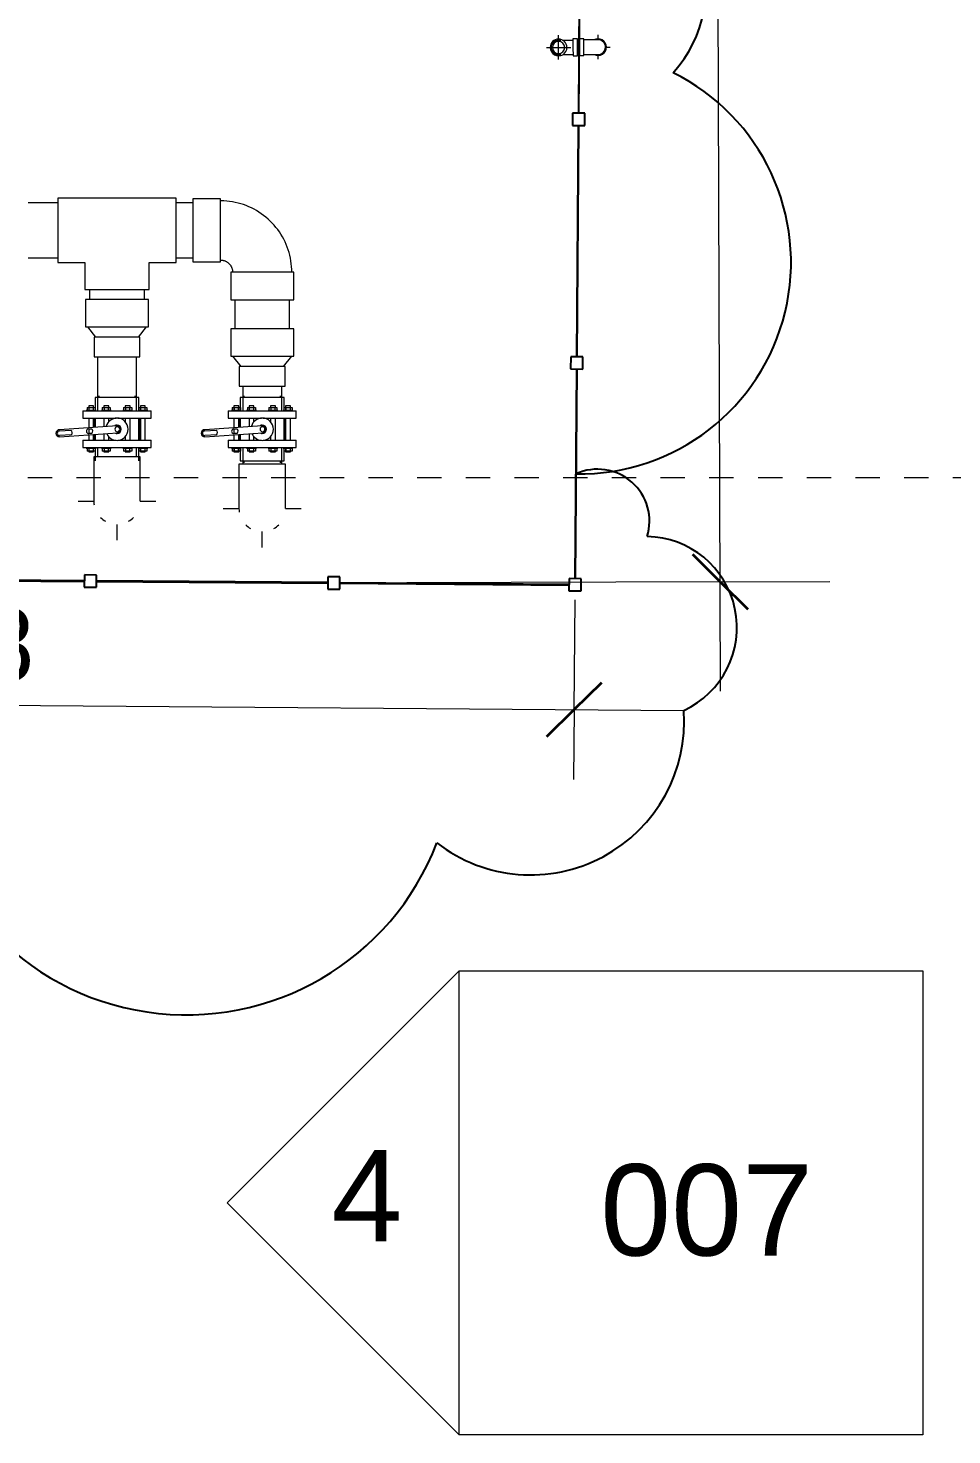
# Model space of a CAD drawing. Header units: metres. Extents: x -43 to 80, y -185 to 8.
# Drawn here: x 14.94 to 18.73, y -135.8 to -130.02 of the extents above; entities that cross this region are included whole.
import ezdxf

# ---------------------------------------------------------------- set-up
doc = ezdxf.new("R2010")
doc.units = ezdxf.units.M
doc.linetypes.add('Grid Line', pattern=[0.022225, 0.0127, -0.003175, 0.003175, -0.003175])
for name, color, linetype, lineweight in [('A-ANNO-DIMS', 7, 'Continuous', 9), ('A-ANNO-DIMS-150', 7, 'Continuous', 9), ('A-GLAZ-CWMG', 7, 'Continuous', 9), ('G-ANNO-REVC', 7, 'Continuous', 70), ('G-ANNO-SYMB', 7, 'Continuous', 9), ('P-PIPE', 7, 'Continuous', 9), ('P-PIPE-CNTR', 7, 'Continuous', 9), ('S-GRID', 7, 'Continuous', 9)]:
    doc.layers.add(name, color=color, linetype=linetype, lineweight=lineweight)
doc.styles.add('Arial', font='arial.ttf', dxfattribs={"height": 0.375})
doc.styles.add('Century Gothic', font='GOTHIC.TTF', dxfattribs={"height": 0.3})
doc.dimstyles.new('C_G_2_0mm', dxfattribs={"dimscale": 0.3048, "dimtxt": 0.31325, "dimasz": 0.738189, "dimexe": 1.476378, "dimexo": 0.984252, "dimgap": 0.049213, "dimtad": 1, "dimdec": 3, "dimrnd": 0.001, "dimzin": 0, "dimdsep": 46, "dimtxsty": 'Century Gothic', "dimblk1": 'OBLIQUE', "dimblk2": 'OBLIQUE', "dimsah": 1, "dimcen": 0.09, "dimdle": 1.476378, "dimazin": 2, "dimtfac": 1, "dimtdec": 4, "dimtix": 1, "dimtmove": 0, "dimatfit": 3, "dimfxl": 1, "dimtvp": 1, "dimtolj": 1, "dimtzin": 0, "dimarcsym": 2})

# ---------------------------------------------------------------- blocks, each defined once
blk = doc.blocks.new('Quad Corner Mullion - 50x50 mm-2219432-N01 - ESTANQUE CABECERA')
at = {"layer": 'A-GLAZ-CWMG', "lineweight": 25}
for p, q in [((-0.025, 0.025), (0.025, 0.025)), ((-0.025, -0.025), (-0.025, 0.025)), ((0.025, 0.025), (0.025, -0.025)), ((0.025, -0.025), (-0.025, -0.025))]:
    blk.add_line(p, q, dxfattribs=at)
blk = doc.blocks.new('Circular Mullion - 5mm-2218549-N01 - ESTANQUE CABECERA')
at = {"layer": 'A-GLAZ-CWMG'}
for p, q in [((17.2669, -121.4235), (17.2597, -122.3734)), ((17.2622, -122.3735), (17.2694, -121.4235)), ((17.2647, -122.3735), (17.2719, -121.4235))]:
    blk.add_line(p, q, dxfattribs=at)
blk = doc.blocks.new('Circular Mullion - 5mm-2303046-N01 - ESTANQUE CABECERA')
at = {"layer": 'A-GLAZ-CWMG'}
for p, q in [((17.1913, -131.4232), (17.1848, -132.284)), ((17.1873, -132.284), (17.1938, -131.4232)), ((17.1898, -132.284), (17.1963, -131.4232))]:
    blk.add_line(p, q, dxfattribs=at)
blk = doc.blocks.new('Rectangular Mullion - 50 x 50 mm-2216180-N01 - ESTANQUE CABECERA')
at = {"layer": 'A-GLAZ-CWMG', "lineweight": 25}
for p, q in [((-0.025, 0.025), (0.025, 0.025)), ((-0.025, -0.025), (-0.025, 0.025)), ((0.025, 0.025), (0.025, -0.025)), ((0.025, -0.025), (-0.025, -0.025))]:
    blk.add_line(p, q, dxfattribs=at)
blk = doc.blocks.new('Circular Mullion - 5mm-2221313-N01 - ESTANQUE CABECERA')
at = {"layer": 'A-GLAZ-CWMG'}
for p, q in [((17.1621, -132.3063), (16.2211, -132.2992)), ((16.2211, -132.3017), (17.1621, -132.3088)), ((16.2211, -132.3042), (17.1621, -132.3113))]:
    blk.add_line(p, q, dxfattribs=at)
blk = doc.blocks.new('Plastico - Codo - PL - Codo-2260078-N01 - ESTANQUE CABECERA')
at = {"layer": 'P-PIPE'}
for p, q in [((-0.1295, 0.2846), (-0.1295, 0.1721)), ((0.1295, 0.2846), (-0.1295, 0.2846)), ((0.1295, 0.1721), (0.1295, 0.2846)), ((-0.1721, 0.1295), (-0.2846, 0.1295)), ((-0.2846, 0.1295), (-0.2846, -0.1295)), ((-0.1721, -0.1295), (-0.1721, 0.1295)), ((-0.1295, 0.1721), (0.1295, 0.1721)), ((-0.2846, -0.1295), (-0.1721, -0.1295))]:
    blk.add_line(p, q, dxfattribs=at)
at = {"layer": 'P-PIPE', "flags": 128}
for points in [[(-0.1721, -0.1216), (-0.1604, -0.1213), (-0.1486, -0.1206), (-0.137, -0.1194), (-0.1253, -0.1178), (-0.1138, -0.1157), (-0.1023, -0.1131), (-0.091, -0.1101), (-0.0797, -0.1066), (-0.0687, -0.1027), (-0.0578, -0.0984), (-0.047, -0.0936), (-0.0365, -0.0884), (-0.0262, -0.0827), (-0.0161, -0.0767), (-0.0063, -0.0703), (0.0033, -0.0634), (0.0125, -0.0562), (0.0215, -0.0487), (0.0302, -0.0407), (0.0385, -0.0325), (0.0466, -0.0239), (0.0542, -0.015), (0.0615, -0.0058), (0.0685, 0.0037), (0.075, 0.0134), (0.0811, 0.0235), (0.0869, 0.0337), (0.0922, 0.0442), (0.0971, 0.0548), (0.1016, 0.0657), (0.1056, 0.0767), (0.1092, 0.0879), (0.1124, 0.0992), (0.115, 0.1107), (0.1173, 0.1222), (0.119, 0.1338), (0.1203, 0.1455), (0.1212, 0.1572), (0.1215, 0.1689), (0.1215, 0.1721)], [(-0.1216, 0.1721), (-0.1216, 0.1701), (-0.1217, 0.1681), (-0.1219, 0.1661), (-0.1222, 0.1641), (-0.1226, 0.1621), (-0.123, 0.1601), (-0.1235, 0.1581), (-0.1241, 0.1562), (-0.1248, 0.1543), (-0.1255, 0.1524), (-0.1264, 0.1506), (-0.1273, 0.1488), (-0.1282, 0.147), (-0.1293, 0.1453), (-0.1304, 0.1436), (-0.1316, 0.1419), (-0.1328, 0.1403), (-0.1341, 0.1388), (-0.1355, 0.1373), (-0.1369, 0.1358), (-0.1384, 0.1345), (-0.1399, 0.1331), (-0.1415, 0.1319), (-0.1431, 0.1307), (-0.1448, 0.1296), (-0.1465, 0.1285), (-0.1483, 0.1275), (-0.1501, 0.1266), (-0.1519, 0.1258), (-0.1538, 0.125), (-0.1557, 0.1243), (-0.1576, 0.1237), (-0.1596, 0.1231), (-0.1615, 0.1227), (-0.1635, 0.1223), (-0.1655, 0.122), (-0.1675, 0.1218), (-0.1695, 0.1216), (-0.1716, 0.1216), (-0.1721, 0.1215)]]:
    blk.add_lwpolyline(points, dxfattribs=at)
blk = doc.blocks.new('HDPE - Codo - Codo-2263311-N01 - ESTANQUE CABECERA')
at = {"layer": 'P-PIPE'}
for p, q in [((14.0243, -131.7978), (14.0243, -131.8828)), ((14.1199, -131.7978), (14.0243, -131.7978)), ((14.2156, -131.7978), (14.1199, -131.7978)), ((14.2156, -131.8828), (14.2156, -131.7978))]:
    blk.add_line(p, q, dxfattribs=at)
at = {"layer": 'P-PIPE', "flags": 128}
for points in [[(14.0243, -131.8828), (14.0243, -131.8867), (14.0243, -131.8905), (14.0243, -131.8944), (14.0243, -131.8982), (14.0243, -131.902), (14.0243, -131.9058), (14.0243, -131.9095), (14.0243, -131.9132), (14.0243, -131.9168), (14.0243, -131.9204), (14.0243, -131.9239), (14.0243, -131.9274), (14.0243, -131.9308), (14.0243, -131.9341), (14.0243, -131.9373), (14.0243, -131.9404), (14.0243, -131.9435), (14.0243, -131.9464), (14.0243, -131.9493), (14.0243, -131.952), (14.0243, -131.9546), (14.0243, -131.9572), (14.0243, -131.9596), (14.0243, -131.9618), (14.0243, -131.964), (14.0243, -131.966), (14.0243, -131.9679), (14.0243, -131.9696), (14.0243, -131.9713), (14.0243, -131.9727), (14.0243, -131.974), (14.0243, -131.9752), (14.0243, -131.9763), (14.0243, -131.9771), (14.0243, -131.9779), (14.0243, -131.9785), (14.0243, -131.9789), (14.0243, -131.9792), (14.0243, -131.9793), (14.0243, -131.9793)], [(14.2156, -131.9793), (14.2156, -131.9792), (14.2156, -131.979), (14.2156, -131.9786), (14.2156, -131.978), (14.2156, -131.9774), (14.2156, -131.9765), (14.2156, -131.9755), (14.2156, -131.9744), (14.2156, -131.9731), (14.2156, -131.9717), (14.2156, -131.9701), (14.2156, -131.9684), (14.2156, -131.9665), (14.2156, -131.9645), (14.2156, -131.9624), (14.2156, -131.9602), (14.2156, -131.9578), (14.2156, -131.9553), (14.2156, -131.9527), (14.2156, -131.95), (14.2156, -131.9472), (14.2156, -131.9443), (14.2156, -131.9413), (14.2156, -131.9381), (14.2156, -131.9349), (14.2156, -131.9317), (14.2156, -131.9283), (14.2156, -131.9249), (14.2156, -131.9213), (14.2156, -131.9178), (14.2156, -131.9142), (14.2156, -131.9105), (14.2156, -131.9068), (14.2156, -131.903), (14.2156, -131.8992), (14.2156, -131.8954), (14.2156, -131.8916), (14.2156, -131.8877), (14.2156, -131.8839), (14.2156, -131.8828)]]:
    blk.add_lwpolyline(points, dxfattribs=at)
at = {"layer": 'P-PIPE'}
for start, end in [(178.66252, 189.66765), (1.46458, 2.95488), (225, 240), (300, 315)]:
    blk.add_arc((14.1199, -131.9793), 0.0956, start, end, dxfattribs=at)
blk = doc.blocks.new('Valvula con brida - Estandar - Valvula con brida - Estandar-2265101-N01 - ESTANQUE CABECERA')
at = {"layer": 'P-PIPE'}
for p, q in [((-0.09, 0.13), (-0.09, 0.075)), ((0.09, 0.13), (-0.09, 0.13)), ((-0.075, 0.1373), (-0.075, 0.13)), ((0.075, 0.13), (0.075, 0.1373)), ((0.09, 0.075), (0.09, 0.13)), ((-0.14, 0.075), (-0.14, 0.045)), ((-0.14, 0.075), (0.14, 0.075)), ((-0.1262, 0.0773), (-0.1262, 0.075)), ((-0.0862, 0.0773), (-0.1262, 0.0773)), ((-0.1236, 0.0773), (-0.1262, 0.0773)), ((-0.1262, 0.0773), (-0.1262, 0.075)), ((-0.1236, 0.0773), (-0.1262, 0.0773)), ((-0.1236, 0.0773), (-0.1262, 0.0773)), ((-0.1231, 0.09), (-0.1156, 0.09)), ((-0.1231, 0.09), (-0.1231, 0.0773)), ((-0.1156, 0.0773), (-0.1231, 0.0773)), ((-0.1162, 0.0966), (-0.1162, 0.09)), ((-0.1162, 0.0966), (-0.1162, 0.075)), ((-0.1162, 0.0966), (-0.1162, 0.0966)), ((-0.1024, 0.0966), (-0.1162, 0.0966)), ((-0.1162, 0.0773), (-0.1162, 0.075)), ((-0.1156, 0.09), (-0.0969, 0.09)), ((-0.1156, 0.09), (-0.1156, 0.0773)), ((-0.0969, 0.0773), (-0.1156, 0.0773)), ((-0.0962, 0.0966), (-0.1024, 0.0966)), ((-0.0969, 0.09), (-0.0897, 0.09)), ((-0.0969, 0.0773), (-0.0969, 0.09)), ((-0.0897, 0.0773), (-0.0969, 0.0773)), ((-0.0962, 0.0966), (-0.0963, 0.0966)), ((-0.0962, 0.09), (-0.0962, 0.0966)), ((-0.0962, 0.075), (-0.0962, 0.0966)), ((-0.0962, 0.075), (-0.0962, 0.0773)), ((-0.0897, 0.09), (-0.0897, 0.0773)), ((-0.0862, 0.0773), (-0.0889, 0.0773)), ((-0.0862, 0.075), (-0.0862, 0.0773)), ((-0.064, 0.0773), (-0.064, 0.075)), ((-0.024, 0.0773), (-0.064, 0.0773)), ((-0.0613, 0.0773), (-0.064, 0.0773)), ((-0.0608, 0.09), (-0.0533, 0.09)), ((-0.0608, 0.09), (-0.0608, 0.0773)), ((-0.0533, 0.0773), (-0.0608, 0.0773)), ((-0.054, 0.0966), (-0.054, 0.09)), ((-0.0348, 0.0966), (-0.054, 0.0966)), ((-0.054, 0.0773), (-0.054, 0.075)), ((-0.0533, 0.09), (-0.0347, 0.09)), ((-0.0533, 0.09), (-0.0533, 0.0773)), ((-0.0347, 0.0773), (-0.0533, 0.0773)), ((-0.034, 0.0966), (-0.0348, 0.0966)), ((-0.0347, 0.09), (-0.0276, 0.09)), ((-0.0347, 0.0773), (-0.0347, 0.09)), ((-0.0276, 0.0773), (-0.0347, 0.0773)), ((-0.034, 0.09), (-0.034, 0.0966)), ((-0.034, 0.075), (-0.034, 0.0773)), ((-0.0276, 0.09), (-0.0276, 0.0773)), ((-0.024, 0.0773), (-0.0267, 0.0773)), ((-0.024, 0.075), (-0.024, 0.0773)), ((0.024, 0.0773), (0.024, 0.075)), ((0.064, 0.0773), (0.024, 0.0773)), ((0.0267, 0.0773), (0.024, 0.0773)), ((0.0272, 0.09), (0.0347, 0.09)), ((0.0272, 0.09), (0.0272, 0.0773)), ((0.0347, 0.0773), (0.0272, 0.0773)), ((0.034, 0.0966), (0.034, 0.09)), ((0.0348, 0.0966), (0.034, 0.0966)), ((0.034, 0.0773), (0.034, 0.075)), ((0.0347, 0.09), (0.0533, 0.09)), ((0.0347, 0.09), (0.0347, 0.0773)), ((0.0533, 0.0773), (0.0347, 0.0773)), ((0.054, 0.0966), (0.0348, 0.0966)), ((0.0533, 0.09), (0.0606, 0.09)), ((0.0533, 0.0773), (0.0533, 0.09)), ((0.0606, 0.0773), (0.0533, 0.0773)), ((0.054, 0.09), (0.054, 0.0966)), ((0.054, 0.075), (0.054, 0.0773)), ((0.0606, 0.09), (0.0606, 0.0773)), ((0.064, 0.0773), (0.0613, 0.0773)), ((0.064, 0.075), (0.064, 0.0773)), ((0.0862, 0.0773), (0.0862, 0.075)), ((0.1262, 0.0773), (0.0862, 0.0773)), ((0.0889, 0.0773), (0.0862, 0.0773)), ((0.0894, 0.09), (0.0969, 0.09)), ((0.0894, 0.09), (0.0894, 0.0773)), ((0.0969, 0.0773), (0.0894, 0.0773)), ((0.0962, 0.0966), (0.0962, 0.075)), ((0.0962, 0.0966), (0.0962, 0.09)), ((0.1024, 0.0966), (0.0962, 0.0966)), ((0.0963, 0.0966), (0.0962, 0.0966)), ((0.0962, 0.0773), (0.0962, 0.075)), ((0.0969, 0.09), (0.1156, 0.09)), ((0.0969, 0.09), (0.0969, 0.0773)), ((0.1156, 0.0773), (0.0969, 0.0773)), ((0.1162, 0.0966), (0.1024, 0.0966)), ((0.1156, 0.09), (0.1228, 0.09)), ((0.1156, 0.0773), (0.1156, 0.09)), ((0.1228, 0.0773), (0.1156, 0.0773)), ((0.1162, 0.075), (0.1162, 0.0966)), ((0.1162, 0.09), (0.1162, 0.0966)), ((0.1162, 0.0966), (0.1162, 0.0966)), ((0.1162, 0.075), (0.1162, 0.0773)), ((0.1228, 0.09), (0.1228, 0.0773)), ((0.1262, 0.0773), (0.1236, 0.0773)), ((0.1262, 0.0773), (0.1236, 0.0773)), ((0.1262, 0.0773), (0.1236, 0.0773)), ((0.1262, 0.075), (0.1262, 0.0773)), ((0.1262, 0.075), (0.1262, 0.0773)), ((0.14, 0.045), (0.14, 0.075)), ((0, 0.0147), (-0.236, -0.0018)), ((-0.14, 0.045), (-0.0035, 0.045)), ((-0.1178, 0.0014), (-0.1044, 0.0024)), ((-0.1162, 0.045), (-0.1162, 0.0065)), ((-0.1162, 0.045), (-0.1162, 0.0065)), ((-0.1162, 0.0016), (-0.1162, -0.0178)), ((-0.1162, 0.0016), (-0.1162, -0.0178)), ((-0.0962, 0.0079), (-0.0962, 0.045)), ((-0.0962, 0.0079), (-0.0962, 0.045)), ((-0.095, 0.045), (-0.095, 0.008)), ((-0.09, 0.045), (-0.09, 0.0084)), ((-0.054, 0.045), (-0.054, 0.0109)), ((-0.034, 0.0299), (-0.034, 0.045)), ((0.0035, 0.045), (0.14, 0.045)), ((0.034, 0.045), (0.034, 0.0299)), ((0.054, -0.045), (0.054, 0.045)), ((0.09, -0.045), (0.09, 0.045)), ((0.095, -0.045), (0.095, 0.045)), ((0.0962, 0.045), (0.0962, -0.045)), ((0.0962, 0.045), (0.0962, -0.045)), ((0.1162, -0.045), (0.1162, 0.045)), ((0.1162, -0.045), (0.1162, 0.045)), ((-0.1878, -0.0228), (-0.2361, -0.0262)), ((-0.236, -0.0312), (0.002, -0.0145)), ((-0.2358, -0.0068), (-0.1892, -0.0036)), ((-0.14, -0.045), (-0.14, -0.075)), ((-0.14, -0.045), (-0.0035, -0.045)), ((-0.1031, -0.0169), (-0.1164, -0.0178)), ((-0.1162, -0.0228), (-0.1162, -0.045)), ((-0.1162, -0.0228), (-0.1162, -0.045)), ((-0.0962, -0.045), (-0.0962, -0.0214)), ((-0.0962, -0.045), (-0.0962, -0.0214)), ((-0.095, -0.0213), (-0.095, -0.045)), ((-0.09, -0.021), (-0.09, -0.045)), ((-0.054, -0.0184), (-0.054, -0.045)), ((-0.034, -0.045), (-0.034, -0.0287)), ((0.0035, -0.045), (0.14, -0.045)), ((0.034, -0.0287), (0.034, -0.045)), ((0.14, -0.075), (0.14, -0.045)), ((-0.14, -0.075), (0.14, -0.075)), ((-0.1262, -0.075), (-0.1262, -0.0773)), ((-0.1262, -0.075), (-0.1262, -0.0773)), ((-0.1262, -0.0773), (-0.1236, -0.0773)), ((-0.1262, -0.0773), (-0.0862, -0.0773)), ((-0.1262, -0.0773), (-0.1236, -0.0773)), ((-0.1262, -0.0773), (-0.1236, -0.0773)), ((-0.1231, -0.0773), (-0.1156, -0.0773)), ((-0.1231, -0.0773), (-0.1231, -0.09)), ((-0.1156, -0.09), (-0.1231, -0.09)), ((-0.1162, -0.075), (-0.1162, -0.0773)), ((-0.1162, -0.075), (-0.1162, -0.093)), ((-0.1162, -0.09), (-0.1162, -0.093)), ((-0.1162, -0.093), (-0.1162, -0.093)), ((-0.1162, -0.093), (-0.1024, -0.093)), ((-0.1156, -0.0773), (-0.0969, -0.0773)), ((-0.1156, -0.0773), (-0.1156, -0.09)), ((-0.0969, -0.09), (-0.1156, -0.09)), ((-0.1024, -0.093), (-0.0962, -0.093)), ((-0.0969, -0.0773), (-0.0897, -0.0773)), ((-0.0969, -0.09), (-0.0969, -0.0773)), ((-0.0897, -0.09), (-0.0969, -0.09)), ((-0.0963, -0.093), (-0.0962, -0.093)), ((-0.0962, -0.0773), (-0.0962, -0.075)), ((-0.0962, -0.093), (-0.0962, -0.075)), ((-0.0962, -0.093), (-0.0962, -0.09)), ((-0.09, -0.075), (-0.09, -0.13)), ((-0.0897, -0.0773), (-0.0897, -0.09)), ((-0.0889, -0.0773), (-0.0862, -0.0773)), ((-0.0862, -0.0773), (-0.0862, -0.075)), ((-0.064, -0.075), (-0.064, -0.0773)), ((-0.064, -0.0773), (-0.0613, -0.0773)), ((-0.064, -0.0773), (-0.024, -0.0773)), ((-0.0608, -0.0773), (-0.0533, -0.0773)), ((-0.0608, -0.0773), (-0.0608, -0.09)), ((-0.0533, -0.09), (-0.0608, -0.09)), ((-0.054, -0.075), (-0.054, -0.0773)), ((-0.054, -0.09), (-0.054, -0.093)), ((-0.054, -0.093), (-0.0348, -0.093)), ((-0.0533, -0.0773), (-0.0347, -0.0773)), ((-0.0533, -0.0773), (-0.0533, -0.09)), ((-0.0347, -0.09), (-0.0533, -0.09)), ((-0.0348, -0.093), (-0.034, -0.093)), ((-0.0347, -0.0773), (-0.0276, -0.0773)), ((-0.0347, -0.09), (-0.0347, -0.0773)), ((-0.0276, -0.09), (-0.0347, -0.09)), ((-0.034, -0.0773), (-0.034, -0.075)), ((-0.034, -0.093), (-0.034, -0.09)), ((-0.0276, -0.0773), (-0.0276, -0.09)), ((-0.0267, -0.0773), (-0.024, -0.0773)), ((-0.024, -0.0773), (-0.024, -0.075)), ((0.024, -0.075), (0.024, -0.0773)), ((0.024, -0.0773), (0.0267, -0.0773)), ((0.024, -0.0773), (0.064, -0.0773)), ((0.0272, -0.0773), (0.0347, -0.0773)), ((0.0272, -0.0773), (0.0272, -0.09)), ((0.0347, -0.09), (0.0272, -0.09)), ((0.034, -0.075), (0.034, -0.0773)), ((0.034, -0.09), (0.034, -0.093)), ((0.034, -0.093), (0.0348, -0.093)), ((0.0347, -0.0773), (0.0533, -0.0773)), ((0.0347, -0.0773), (0.0347, -0.09)), ((0.0533, -0.09), (0.0347, -0.09)), ((0.0348, -0.093), (0.054, -0.093)), ((0.0533, -0.0773), (0.0606, -0.0773)), ((0.0533, -0.09), (0.0533, -0.0773)), ((0.0606, -0.09), (0.0533, -0.09)), ((0.054, -0.0773), (0.054, -0.075)), ((0.054, -0.093), (0.054, -0.09)), ((0.0606, -0.0773), (0.0606, -0.09)), ((0.0613, -0.0773), (0.064, -0.0773)), ((0.064, -0.0773), (0.064, -0.075)), ((0.0862, -0.075), (0.0862, -0.0773)), ((0.0862, -0.0773), (0.0889, -0.0773)), ((0.0862, -0.0773), (0.1262, -0.0773)), ((0.0894, -0.0773), (0.0969, -0.0773)), ((0.0894, -0.0773), (0.0894, -0.09)), ((0.0969, -0.09), (0.0894, -0.09)), ((0.09, -0.13), (0.09, -0.075)), ((0.0962, -0.075), (0.0962, -0.093)), ((0.0962, -0.075), (0.0962, -0.0773)), ((0.0962, -0.09), (0.0962, -0.093)), ((0.0962, -0.093), (0.1024, -0.093)), ((0.0962, -0.093), (0.0963, -0.093)), ((0.0969, -0.0773), (0.1156, -0.0773)), ((0.0969, -0.0773), (0.0969, -0.09)), ((0.1156, -0.09), (0.0969, -0.09)), ((0.1024, -0.093), (0.1162, -0.093)), ((0.1156, -0.0773), (0.1228, -0.0773)), ((0.1156, -0.09), (0.1156, -0.0773)), ((0.1228, -0.09), (0.1156, -0.09)), ((0.1162, -0.093), (0.1162, -0.075)), ((0.1162, -0.0773), (0.1162, -0.075)), ((0.1162, -0.093), (0.1162, -0.09)), ((0.1162, -0.093), (0.1162, -0.093)), ((0.1228, -0.0773), (0.1228, -0.09)), ((0.1236, -0.0773), (0.1262, -0.0773)), ((0.1236, -0.0773), (0.1262, -0.0773)), ((0.1236, -0.0773), (0.1262, -0.0773)), ((0.1262, -0.0773), (0.1262, -0.075)), ((0.1262, -0.0773), (0.1262, -0.075)), ((-0.09, -0.13), (0.09, -0.13)), ((-0.075, -0.13), (-0.075, -0.1373)), ((0.075, -0.1373), (0.075, -0.13))]:
    blk.add_line(p, q, dxfattribs=at)
for centre, radius, start, end in [((-0.1163, -0.0081), 0.00966, 98.92793, 269.07207), ((-0.1121, -0.0078), 0.0128, 315.162, 52.838), ((0, 0), 0.0459, 90, 164.76017), ((0.001, 0.0001), 0.01, 0, 180), ((0.001, 0.0001), 0.01, 180, 0), ((0, 0), 0.0175, 90, 119.97115), ((0.001, 0.0001), 0.01, 105, 135), ((0, 0), 0.0459, 270, 90), ((0, 0), 0.0175, 270, 90), ((0.001, 0.0001), 0.0146, 274, 94), ((-0.236, -0.0165), 0.0147, 90, 270), ((-0.236, -0.0165), 0.00966, 89.07207, 269.07207), ((-0.1969, -0.0138), 0.0128, 315.162, 52.838), ((0, 0), 0.0459, 202.91612, 270), ((0, 0), 0.0175, 248.68662, 270), ((0.001, 0.0001), 0.01, 225, 270)]:
    blk.add_arc(centre, radius, start, end, dxfattribs=at)
blk = doc.blocks.new('Valvula con brida - Estandar - Valvula con brida - Estandar-V33-N01 - ESTANQUE CABECERA')
at = {"layer": 'P-PIPE'}
for p, q in [((-0.09, 0.13), (-0.09, 0.075)), ((0.09, 0.13), (-0.09, 0.13)), ((-0.075, 0.1373), (-0.075, 0.13)), ((0.075, 0.13), (0.075, 0.1373)), ((0.09, 0.075), (0.09, 0.13)), ((-0.14, 0.075), (-0.14, 0.045)), ((-0.14, 0.075), (0.14, 0.075)), ((-0.1262, 0.0773), (-0.1262, 0.075)), ((-0.0862, 0.0773), (-0.1262, 0.0773)), ((-0.1236, 0.0773), (-0.1262, 0.0773)), ((-0.1262, 0.0773), (-0.1262, 0.075)), ((-0.1236, 0.0773), (-0.1262, 0.0773)), ((-0.1236, 0.0773), (-0.1262, 0.0773)), ((-0.1231, 0.09), (-0.1156, 0.09)), ((-0.1231, 0.09), (-0.1231, 0.0773)), ((-0.1156, 0.0773), (-0.1231, 0.0773)), ((-0.1162, 0.0966), (-0.1162, 0.09)), ((-0.1162, 0.0966), (-0.1162, 0.075)), ((-0.1162, 0.0966), (-0.1162, 0.0966)), ((-0.1024, 0.0966), (-0.1162, 0.0966)), ((-0.1162, 0.0773), (-0.1162, 0.075)), ((-0.1156, 0.09), (-0.0969, 0.09)), ((-0.1156, 0.09), (-0.1156, 0.0773)), ((-0.0969, 0.0773), (-0.1156, 0.0773)), ((-0.0962, 0.0966), (-0.1024, 0.0966)), ((-0.0969, 0.09), (-0.0897, 0.09)), ((-0.0969, 0.0773), (-0.0969, 0.09)), ((-0.0897, 0.0773), (-0.0969, 0.0773)), ((-0.0962, 0.0966), (-0.0963, 0.0966)), ((-0.0962, 0.09), (-0.0962, 0.0966)), ((-0.0962, 0.075), (-0.0962, 0.0966)), ((-0.0962, 0.075), (-0.0962, 0.0773)), ((-0.0897, 0.09), (-0.0897, 0.0773)), ((-0.0862, 0.0773), (-0.0889, 0.0773)), ((-0.0862, 0.075), (-0.0862, 0.0773)), ((-0.064, 0.0773), (-0.064, 0.075)), ((-0.024, 0.0773), (-0.064, 0.0773)), ((-0.0613, 0.0773), (-0.064, 0.0773)), ((-0.0608, 0.09), (-0.0533, 0.09)), ((-0.0608, 0.09), (-0.0608, 0.0773)), ((-0.0533, 0.0773), (-0.0608, 0.0773)), ((-0.054, 0.0966), (-0.054, 0.09)), ((-0.0348, 0.0966), (-0.054, 0.0966)), ((-0.054, 0.0773), (-0.054, 0.075)), ((-0.0533, 0.09), (-0.0347, 0.09)), ((-0.0533, 0.09), (-0.0533, 0.0773)), ((-0.0347, 0.0773), (-0.0533, 0.0773)), ((-0.034, 0.0966), (-0.0348, 0.0966)), ((-0.0347, 0.09), (-0.0276, 0.09)), ((-0.0347, 0.0773), (-0.0347, 0.09)), ((-0.0276, 0.0773), (-0.0347, 0.0773)), ((-0.034, 0.09), (-0.034, 0.0966)), ((-0.034, 0.075), (-0.034, 0.0773)), ((-0.0276, 0.09), (-0.0276, 0.0773)), ((-0.024, 0.0773), (-0.0267, 0.0773)), ((-0.024, 0.075), (-0.024, 0.0773)), ((0.024, 0.0773), (0.024, 0.075)), ((0.064, 0.0773), (0.024, 0.0773)), ((0.0267, 0.0773), (0.024, 0.0773)), ((0.0272, 0.09), (0.0347, 0.09)), ((0.0272, 0.09), (0.0272, 0.0773)), ((0.0347, 0.0773), (0.0272, 0.0773)), ((0.034, 0.0966), (0.034, 0.09)), ((0.0348, 0.0966), (0.034, 0.0966)), ((0.034, 0.0773), (0.034, 0.075)), ((0.0347, 0.09), (0.0533, 0.09)), ((0.0347, 0.09), (0.0347, 0.0773)), ((0.0533, 0.0773), (0.0347, 0.0773)), ((0.054, 0.0966), (0.0348, 0.0966)), ((0.0533, 0.09), (0.0606, 0.09)), ((0.0533, 0.0773), (0.0533, 0.09)), ((0.0606, 0.0773), (0.0533, 0.0773)), ((0.054, 0.09), (0.054, 0.0966)), ((0.054, 0.075), (0.054, 0.0773)), ((0.0606, 0.09), (0.0606, 0.0773)), ((0.064, 0.0773), (0.0613, 0.0773)), ((0.064, 0.075), (0.064, 0.0773)), ((0.0862, 0.0773), (0.0862, 0.075)), ((0.1262, 0.0773), (0.0862, 0.0773)), ((0.0889, 0.0773), (0.0862, 0.0773)), ((0.0894, 0.09), (0.0969, 0.09)), ((0.0894, 0.09), (0.0894, 0.0773)), ((0.0969, 0.0773), (0.0894, 0.0773)), ((0.0962, 0.0966), (0.0962, 0.075)), ((0.0962, 0.0966), (0.0962, 0.09)), ((0.1024, 0.0966), (0.0962, 0.0966)), ((0.0963, 0.0966), (0.0962, 0.0966)), ((0.0962, 0.0773), (0.0962, 0.075)), ((0.0969, 0.09), (0.1156, 0.09)), ((0.0969, 0.09), (0.0969, 0.0773)), ((0.1156, 0.0773), (0.0969, 0.0773)), ((0.1162, 0.0966), (0.1024, 0.0966)), ((0.1156, 0.09), (0.1228, 0.09)), ((0.1156, 0.0773), (0.1156, 0.09)), ((0.1228, 0.0773), (0.1156, 0.0773)), ((0.1162, 0.075), (0.1162, 0.0966)), ((0.1162, 0.09), (0.1162, 0.0966)), ((0.1162, 0.0966), (0.1162, 0.0966)), ((0.1162, 0.075), (0.1162, 0.0773)), ((0.1228, 0.09), (0.1228, 0.0773)), ((0.1262, 0.0773), (0.1236, 0.0773)), ((0.1262, 0.0773), (0.1236, 0.0773)), ((0.1262, 0.0773), (0.1236, 0.0773)), ((0.1262, 0.075), (0.1262, 0.0773)), ((0.1262, 0.075), (0.1262, 0.0773)), ((0.14, 0.045), (0.14, 0.075)), ((0, 0.0147), (-0.236, -0.0018)), ((-0.14, 0.045), (-0.0035, 0.045)), ((-0.1178, 0.0014), (-0.1044, 0.0024)), ((-0.1162, 0.045), (-0.1162, 0.0065)), ((-0.1162, 0.045), (-0.1162, 0.0065)), ((-0.1162, 0.0016), (-0.1162, -0.0178)), ((-0.1162, 0.0016), (-0.1162, -0.0178)), ((-0.0962, 0.0079), (-0.0962, 0.045)), ((-0.0962, 0.0079), (-0.0962, 0.045)), ((-0.095, 0.045), (-0.095, 0.008)), ((-0.09, 0.045), (-0.09, 0.0084)), ((-0.054, 0.045), (-0.054, 0.0109)), ((-0.034, 0.0299), (-0.034, 0.045)), ((0.0035, 0.045), (0.14, 0.045)), ((0.034, 0.045), (0.034, 0.0299)), ((0.054, -0.045), (0.054, 0.045)), ((0.09, -0.045), (0.09, 0.045)), ((0.095, -0.045), (0.095, 0.045)), ((0.0962, 0.045), (0.0962, -0.045)), ((0.0962, 0.045), (0.0962, -0.045)), ((0.1162, -0.045), (0.1162, 0.045)), ((0.1162, -0.045), (0.1162, 0.045)), ((-0.1878, -0.0228), (-0.2361, -0.0262)), ((-0.236, -0.0312), (0.002, -0.0145)), ((-0.2358, -0.0068), (-0.1892, -0.0036)), ((-0.14, -0.045), (-0.14, -0.075)), ((-0.14, -0.045), (-0.0035, -0.045)), ((-0.1031, -0.0169), (-0.1164, -0.0178)), ((-0.1162, -0.0228), (-0.1162, -0.045)), ((-0.1162, -0.0228), (-0.1162, -0.045)), ((-0.0962, -0.045), (-0.0962, -0.0214)), ((-0.0962, -0.045), (-0.0962, -0.0214)), ((-0.095, -0.0213), (-0.095, -0.045)), ((-0.09, -0.021), (-0.09, -0.045)), ((-0.054, -0.0184), (-0.054, -0.045)), ((-0.034, -0.045), (-0.034, -0.0287)), ((0.0035, -0.045), (0.14, -0.045)), ((0.034, -0.0287), (0.034, -0.045)), ((0.14, -0.075), (0.14, -0.045)), ((-0.14, -0.075), (0.14, -0.075)), ((-0.1262, -0.075), (-0.1262, -0.0773)), ((-0.1262, -0.075), (-0.1262, -0.0773)), ((-0.1262, -0.0773), (-0.1236, -0.0773)), ((-0.1262, -0.0773), (-0.0862, -0.0773)), ((-0.1262, -0.0773), (-0.1236, -0.0773)), ((-0.1262, -0.0773), (-0.1236, -0.0773)), ((-0.1231, -0.0773), (-0.1156, -0.0773)), ((-0.1231, -0.0773), (-0.1231, -0.09)), ((-0.1156, -0.09), (-0.1231, -0.09)), ((-0.1162, -0.075), (-0.1162, -0.0773)), ((-0.1162, -0.075), (-0.1162, -0.093)), ((-0.1162, -0.09), (-0.1162, -0.093)), ((-0.1162, -0.093), (-0.1162, -0.093)), ((-0.1162, -0.093), (-0.1024, -0.093)), ((-0.1156, -0.0773), (-0.0969, -0.0773)), ((-0.1156, -0.0773), (-0.1156, -0.09)), ((-0.0969, -0.09), (-0.1156, -0.09)), ((-0.1024, -0.093), (-0.0962, -0.093)), ((-0.0969, -0.0773), (-0.0897, -0.0773)), ((-0.0969, -0.09), (-0.0969, -0.0773)), ((-0.0897, -0.09), (-0.0969, -0.09)), ((-0.0963, -0.093), (-0.0962, -0.093)), ((-0.0962, -0.0773), (-0.0962, -0.075)), ((-0.0962, -0.093), (-0.0962, -0.075)), ((-0.0962, -0.093), (-0.0962, -0.09)), ((-0.09, -0.075), (-0.09, -0.13)), ((-0.0897, -0.0773), (-0.0897, -0.09)), ((-0.0889, -0.0773), (-0.0862, -0.0773)), ((-0.0862, -0.0773), (-0.0862, -0.075)), ((-0.064, -0.075), (-0.064, -0.0773)), ((-0.064, -0.0773), (-0.0613, -0.0773)), ((-0.064, -0.0773), (-0.024, -0.0773)), ((-0.0608, -0.0773), (-0.0533, -0.0773)), ((-0.0608, -0.0773), (-0.0608, -0.09)), ((-0.0533, -0.09), (-0.0608, -0.09)), ((-0.054, -0.075), (-0.054, -0.0773)), ((-0.054, -0.09), (-0.054, -0.093)), ((-0.054, -0.093), (-0.0348, -0.093)), ((-0.0533, -0.0773), (-0.0347, -0.0773)), ((-0.0533, -0.0773), (-0.0533, -0.09)), ((-0.0347, -0.09), (-0.0533, -0.09)), ((-0.0348, -0.093), (-0.034, -0.093)), ((-0.0347, -0.0773), (-0.0276, -0.0773)), ((-0.0347, -0.09), (-0.0347, -0.0773)), ((-0.0276, -0.09), (-0.0347, -0.09)), ((-0.034, -0.0773), (-0.034, -0.075)), ((-0.034, -0.093), (-0.034, -0.09)), ((-0.0276, -0.0773), (-0.0276, -0.09)), ((-0.0267, -0.0773), (-0.024, -0.0773)), ((-0.024, -0.0773), (-0.024, -0.075)), ((0.024, -0.075), (0.024, -0.0773)), ((0.024, -0.0773), (0.0267, -0.0773)), ((0.024, -0.0773), (0.064, -0.0773)), ((0.0272, -0.0773), (0.0347, -0.0773)), ((0.0272, -0.0773), (0.0272, -0.09)), ((0.0347, -0.09), (0.0272, -0.09)), ((0.034, -0.075), (0.034, -0.0773)), ((0.034, -0.09), (0.034, -0.093)), ((0.034, -0.093), (0.0348, -0.093)), ((0.0347, -0.0773), (0.0533, -0.0773)), ((0.0347, -0.0773), (0.0347, -0.09)), ((0.0533, -0.09), (0.0347, -0.09)), ((0.0348, -0.093), (0.054, -0.093)), ((0.0533, -0.0773), (0.0606, -0.0773)), ((0.0533, -0.09), (0.0533, -0.0773)), ((0.0606, -0.09), (0.0533, -0.09)), ((0.054, -0.0773), (0.054, -0.075)), ((0.054, -0.093), (0.054, -0.09)), ((0.0606, -0.0773), (0.0606, -0.09)), ((0.0613, -0.0773), (0.064, -0.0773)), ((0.064, -0.0773), (0.064, -0.075)), ((0.0862, -0.075), (0.0862, -0.0773)), ((0.0862, -0.0773), (0.0889, -0.0773)), ((0.0862, -0.0773), (0.1262, -0.0773)), ((0.0894, -0.0773), (0.0969, -0.0773)), ((0.0894, -0.0773), (0.0894, -0.09)), ((0.0969, -0.09), (0.0894, -0.09)), ((0.09, -0.13), (0.09, -0.075)), ((0.0962, -0.075), (0.0962, -0.093)), ((0.0962, -0.075), (0.0962, -0.0773)), ((0.0962, -0.09), (0.0962, -0.093)), ((0.0962, -0.093), (0.1024, -0.093)), ((0.0962, -0.093), (0.0963, -0.093)), ((0.0969, -0.0773), (0.1156, -0.0773)), ((0.0969, -0.0773), (0.0969, -0.09)), ((0.1156, -0.09), (0.0969, -0.09)), ((0.1024, -0.093), (0.1162, -0.093)), ((0.1156, -0.0773), (0.1228, -0.0773)), ((0.1156, -0.09), (0.1156, -0.0773)), ((0.1228, -0.09), (0.1156, -0.09)), ((0.1162, -0.093), (0.1162, -0.075)), ((0.1162, -0.0773), (0.1162, -0.075)), ((0.1162, -0.093), (0.1162, -0.09)), ((0.1162, -0.093), (0.1162, -0.093)), ((0.1228, -0.0773), (0.1228, -0.09)), ((0.1236, -0.0773), (0.1262, -0.0773)), ((0.1236, -0.0773), (0.1262, -0.0773)), ((0.1236, -0.0773), (0.1262, -0.0773)), ((0.1262, -0.0773), (0.1262, -0.075)), ((0.1262, -0.0773), (0.1262, -0.075))]:
    blk.add_line(p, q, dxfattribs=at)
for centre, radius, start, end in [((-0.1163, -0.0081), 0.00966, 98.92793, 269.07207), ((-0.1121, -0.0078), 0.0128, 315.162, 52.838), ((0, 0), 0.0459, 90, 164.76017), ((0.001, 0.0001), 0.01, 0, 180), ((0.001, 0.0001), 0.01, 180, 0), ((0, 0), 0.0175, 90, 119.97115), ((0.001, 0.0001), 0.01, 105, 135), ((0, 0), 0.0459, 270, 90), ((0, 0), 0.0175, 270, 90), ((0.001, 0.0001), 0.0146, 274, 94), ((-0.236, -0.0165), 0.0147, 90, 270), ((-0.236, -0.0165), 0.00966, 89.07207, 269.07207), ((-0.1969, -0.0138), 0.0128, 315.162, 52.838), ((0, 0), 0.0459, 202.91612, 270), ((0, 0), 0.0175, 248.68662, 270), ((0.001, 0.0001), 0.01, 225, 270)]:
    blk.add_arc(centre, radius, start, end, dxfattribs=at)
blk = doc.blocks.new('Plastico - Codo - PL - Codo-2303205-N01 - ESTANQUE CABECERA')
at = {"layer": 'P-PIPE'}
for p, q in [((17.1646, -129.9106), (17.1643, -129.9449)), ((17.1837, -129.9107), (17.1646, -129.9106)), ((17.1834, -129.945), (17.1837, -129.9107)), ((17.1643, -129.9449), (17.1641, -129.9792)), ((17.1641, -129.9792), (17.1831, -129.9794)), ((17.1831, -129.9794), (17.1834, -129.945))]:
    blk.add_line(p, q, dxfattribs=at)
at = {"layer": 'P-PIPE', "flags": 128}
for points in [[(17.0754, -129.9442), (17.0755, -129.943), (17.0755, -129.9418), (17.0757, -129.9406), (17.0759, -129.9394), (17.0761, -129.9382), (17.0764, -129.9371), (17.0767, -129.9359), (17.077, -129.9348), (17.0774, -129.9336), (17.0779, -129.9325), (17.0784, -129.9314), (17.0789, -129.9303), (17.0795, -129.9293), (17.0802, -129.9282), (17.0808, -129.9272), (17.0815, -129.9263), (17.0823, -129.9253), (17.0831, -129.9244), (17.0839, -129.9235), (17.0847, -129.9227), (17.0856, -129.9218), (17.0866, -129.9211), (17.0875, -129.9203), (17.0885, -129.9196), (17.0895, -129.919), (17.0905, -129.9183), (17.0916, -129.9177), (17.0927, -129.9172), (17.0938, -129.9167), (17.0949, -129.9163), (17.096, -129.9159), (17.0972, -129.9155), (17.0983, -129.9152), (17.0995, -129.9149), (17.1007, -129.9147), (17.1019, -129.9145), (17.1031, -129.9144), (17.1043, -129.9143), (17.1055, -129.9143), (17.1058, -129.9143)], [(17.1054, -129.9746), (17.1042, -129.9746), (17.103, -129.9745), (17.1018, -129.9744), (17.1006, -129.9742), (17.0994, -129.974), (17.0982, -129.9737), (17.097, -129.9734), (17.0959, -129.973), (17.0948, -129.9726), (17.0936, -129.9721), (17.0925, -129.9716), (17.0915, -129.9711), (17.0904, -129.9705), (17.0894, -129.9699), (17.0884, -129.9692), (17.0874, -129.9685), (17.0865, -129.9678), (17.0855, -129.967), (17.0846, -129.9662), (17.0838, -129.9653), (17.083, -129.9644), (17.0822, -129.9635), (17.0815, -129.9625), (17.0808, -129.9616), (17.0801, -129.9606), (17.0795, -129.9595), (17.0789, -129.9585), (17.0783, -129.9574), (17.0778, -129.9563), (17.0774, -129.9552), (17.077, -129.954), (17.0766, -129.9529), (17.0763, -129.9517), (17.0761, -129.9505), (17.0758, -129.9494), (17.0757, -129.9482), (17.0755, -129.947), (17.0755, -129.9458), (17.0754, -129.9446), (17.0754, -129.9442)], [(17.1058, -129.9143), (17.1059, -129.9143), (17.106, -129.9143), (17.1062, -129.9143), (17.1066, -129.9143), (17.107, -129.9143), (17.1075, -129.9143), (17.1081, -129.9143), (17.1088, -129.9143), (17.1096, -129.9143), (17.1105, -129.9143), (17.1114, -129.9143), (17.1125, -129.9143), (17.1136, -129.9144), (17.1148, -129.9144)], [(17.122, -129.9144), (17.1236, -129.9144), (17.1254, -129.9144), (17.1271, -129.9145), (17.129, -129.9145), (17.1309, -129.9145), (17.1328, -129.9145), (17.1348, -129.9145), (17.1369, -129.9145), (17.139, -129.9145), (17.1411, -129.9146), (17.1433, -129.9146), (17.1455, -129.9146), (17.1477, -129.9146), (17.15, -129.9146), (17.1523, -129.9146), (17.1546, -129.9147), (17.1569, -129.9147), (17.1592, -129.9147), (17.1616, -129.9147), (17.1639, -129.9147), (17.1646, -129.9147)], [(17.1147, -129.9747), (17.1134, -129.9747), (17.1123, -129.9747), (17.1112, -129.9747), (17.1103, -129.9747), (17.1094, -129.9746), (17.1086, -129.9746), (17.1078, -129.9746), (17.1072, -129.9746), (17.1067, -129.9746), (17.1062, -129.9746), (17.1059, -129.9746), (17.1056, -129.9746), (17.1054, -129.9746), (17.1054, -129.9746)], [(17.1641, -129.9751), (17.1618, -129.975), (17.1594, -129.975), (17.1571, -129.975), (17.1548, -129.975), (17.1524, -129.975), (17.1501, -129.975), (17.1479, -129.9749), (17.1456, -129.9749), (17.1434, -129.9749), (17.1412, -129.9749), (17.1391, -129.9749), (17.137, -129.9749), (17.1349, -129.9748), (17.1329, -129.9748), (17.1309, -129.9748), (17.129, -129.9748), (17.1272, -129.9748), (17.1254, -129.9748), (17.1236, -129.9748), (17.122, -129.9747)]]:
    blk.add_lwpolyline(points, dxfattribs=at)
at = {"layer": 'P-PIPE'}
for start, end in [(359.56713, 179.56713), (179.56713, 359.56713)]:
    blk.add_arc((17.1056, -129.9445), 0.0343, start, end, dxfattribs=at)
blk = doc.blocks.new('Plastico - Codo - PL - Codo-V48-N01 - ESTANQUE CABECERA')
at = {"layer": 'P-PIPE'}
for p, q in [((17.2225, -130.0678), (17.2058, -130.068)), ((17.2229, -130.1021), (17.2225, -130.0678)), ((17.2232, -130.1364), (17.2229, -130.1021)), ((17.2053, -130.1366), (17.2232, -130.1364))]:
    blk.add_line(p, q, dxfattribs=at)
at = {"layer": 'P-PIPE', "flags": 128}
for points in [[(17.2813, -130.0714), (17.2813, -130.0714), (17.2811, -130.0714), (17.2809, -130.0714), (17.2806, -130.0714), (17.2802, -130.0714), (17.2797, -130.0714), (17.279, -130.0714), (17.2784, -130.0714), (17.2776, -130.0714), (17.2767, -130.0714), (17.2757, -130.0714), (17.2747, -130.0715), (17.2736, -130.0715), (17.2724, -130.0715), (17.2711, -130.0715), (17.2697, -130.0715), (17.2683, -130.0715), (17.2668, -130.0715), (17.2652, -130.0715), (17.2635, -130.0716), (17.2618, -130.0716), (17.26, -130.0716), (17.2582, -130.0716), (17.2563, -130.0716), (17.2543, -130.0717), (17.2523, -130.0717), (17.2503, -130.0717), (17.2482, -130.0717), (17.2461, -130.0717), (17.2439, -130.0718), (17.2417, -130.0718), (17.2394, -130.0718), (17.2372, -130.0718), (17.2349, -130.0718), (17.2326, -130.0719), (17.2303, -130.0719), (17.2279, -130.0719), (17.2256, -130.0719), (17.2232, -130.072), (17.2226, -130.072)], [(17.2232, -130.1323), (17.2255, -130.1323), (17.2279, -130.1322), (17.2302, -130.1322), (17.2325, -130.1322), (17.2349, -130.1322), (17.2371, -130.1321), (17.2394, -130.1321), (17.2417, -130.1321), (17.2439, -130.1321), (17.2461, -130.1321), (17.2482, -130.132), (17.2503, -130.132), (17.2524, -130.132), (17.2544, -130.132), (17.2564, -130.132), (17.2583, -130.1319), (17.2601, -130.1319), (17.2619, -130.1319), (17.2637, -130.1319), (17.2653, -130.1319), (17.2669, -130.1319), (17.2685, -130.1318), (17.2699, -130.1318), (17.2713, -130.1318), (17.2726, -130.1318), (17.2738, -130.1318), (17.275, -130.1318), (17.2761, -130.1318), (17.277, -130.1318), (17.2779, -130.1317), (17.2787, -130.1317), (17.2795, -130.1317), (17.2801, -130.1317), (17.2806, -130.1317), (17.2811, -130.1317), (17.2814, -130.1317), (17.2817, -130.1317), (17.2819, -130.1317), (17.2819, -130.1317)]]:
    blk.add_lwpolyline(points, dxfattribs=at)
at = {"layer": 'P-PIPE'}
for radius, start, end in [(0.0343, 0.56096, 120.22998), (0.0343, 240.56096, 0.56096), (0.0302, 42.25726, 95.03254), (0.0302, 266.09072, 0.56096), (0.0302, 0.56096, 40.56096)]:
    blk.add_arc((17.2816, -130.1015), radius, start, end, dxfattribs=at)
blk = doc.blocks.new('Elevation - Detail Number-1115207-N01 - ESTANQUE CABECERA')
at = {"layer": 'G-ANNO-SYMB'}
for p, q in [((-0.00635, -0.00635), (-0.00635, 0.00635)), ((-0.00635, 0.00635), (0.00635, 0.00635)), ((0.00635, 0.00635), (0.00635, -0.00635)), ((0.00635, -0.00635), (-0.00635, -0.00635))]:
    blk.add_line(p, q, dxfattribs=at)
blk = doc.blocks.new('Elevation - Detail Number-1115155-N01 - ESTANQUE CABECERA')
at = {"layer": 'G-ANNO-SYMB'}
for p, q in [((0, 0.00635), (-0.00635, 0)), ((0.00635, 0), (0, 0.00635)), ((-0.00635, 0), (0.00635, 0))]:
    blk.add_line(p, q, dxfattribs=at)
blk = doc.blocks.new('DIMBLOCK23-N01 - ESTANQUE CABECERA')
at = {"layer": 'A-ANNO-DIMS-150', "lineweight": 35}
for p, q in [((17.7317, -116.3372), (17.6188, -116.225)), ((17.7317, -116.3372), (17.8445, -116.4493)), ((17.7831, -132.2964), (17.6702, -132.1843)), ((17.7831, -132.2964), (17.896, -132.4085))]:
    blk.add_line(p, q, dxfattribs=at)
at = {"layer": 'A-ANNO-DIMS-150'}
for p, q in [((17.7317, -116.3372), (17.6028, -116.3376)), ((17.7317, -116.3372), (18.1817, -116.3357)), ((17.7845, -132.7464), (17.7317, -116.3372)), ((17.7831, -132.2964), (16.4961, -132.3006)), ((17.7831, -132.2964), (18.2331, -132.295))]:
    blk.add_line(p, q, dxfattribs=at)
at = {"layer": 'A-ANNO-DIMS-150', "color": 0, "insert": (18.1548, -123.6741), "char_height": 0.3, "width": 1.539402, "attachment_point": 1, "rotation": 270.18468, "line_spacing_factor": 0.984502, "style": 'Century Gothic'}
blk.add_mtext('15.959', dxfattribs=at)
blk = doc.blocks.new('_Oblique')
at = {"color": 0, "linetype": 'ByBlock', "lineweight": -2}
blk.add_line((-0.5, -0.5), (0.5, 0.5), dxfattribs=at)
blk = doc.blocks.new('DIMBLOCK25-N01 - ESTANQUE CABECERA')
at = {"layer": 'A-ANNO-DIMS-150'}
for p, q in [((11.7853, -132.7805), (11.7887, -132.3305)), ((17.1833, -132.8213), (17.1867, -132.3713)), ((11.3353, -132.7771), (17.6332, -132.8247)), ((11.7853, -132.7805), (11.7831, -133.0682)), ((17.1833, -132.8213), (17.1811, -133.109))]:
    blk.add_line(p, q, dxfattribs=at)
at = {"layer": 'A-ANNO-DIMS-150', "lineweight": 35}
for p, q in [((11.7853, -132.7805), (11.8986, -132.6689)), ((17.1833, -132.8213), (17.2966, -132.7096)), ((11.7853, -132.7805), (11.6719, -132.8922)), ((17.1833, -132.8213), (17.0699, -132.9329))]:
    blk.add_line(p, q, dxfattribs=at)
at = {"layer": 'A-ANNO-DIMS-150', "color": 0, "insert": (13.9627, -132.3974), "char_height": 0.3, "width": 1.258969, "attachment_point": 1, "rotation": 359.56713, "line_spacing_factor": 0.984502, "style": 'Century Gothic'}
blk.add_mtext('5.398', dxfattribs=at)
blk = doc.blocks.new('Family - ___-2308433-N01 - ESTANQUE CABECERA')
at = {"layer": 'G-ANNO-REVC', "color": 6, "lineweight": 25, "true_color": 0xff00ff}
for centre, radius, start, end in [((-44.7558, -123.1248), 0.4961, 289.64771, 61.45802), ((-45.2892, -124.1054), 0.8682, 241.45802, 36.24926), ((-47.6397, -125.1202), 1.1028, 156.59105, 311.38228), ((-45.7152, -125.0812), 0.2134, 315.16426, 86.97457), ((-45.7406, -125.5608), 0.3735, 266.97457, 61.76581), ((-46.3386, -125.6835), 0.6301, 204.78073, 336.59105)]:
    blk.add_arc(centre, radius, start, end, dxfattribs=at)

msp = doc.modelspace()

# ---------------------------------------------------------------- linework, layer by layer
at = {"layer": 'P-PIPE'}
for p, q in [((17.2024, -130.0773), (17.1969, -130.0774)), ((17.1974, -130.1274), (17.202, -130.1273)), ((15.0626, -130.7415), (14.9402, -130.7415)), ((15.5482, -130.7221), (15.0626, -130.7221)), ((15.0626, -130.7221), (15.0626, -130.9859)), ((15.5482, -130.9859), (15.5482, -130.7221)), ((15.6173, -130.7415), (15.5482, -130.7415)), ((14.9402, -130.9665), (15.0626, -130.9665)), ((15.5482, -130.9665), (15.6173, -130.9665)), ((15.0626, -130.9859), (15.1735, -130.9859)), ((15.1735, -130.9859), (15.1735, -131.0968)), ((15.4372, -130.9859), (15.5482, -130.9859)), ((15.4372, -131.0968), (15.4372, -130.9859)), ((15.1735, -131.0968), (15.4372, -131.0968)), ((15.1929, -131.0968), (15.1929, -131.1377)), ((15.4179, -131.1377), (15.4179, -131.0968)), ((15.1759, -131.1377), (15.1759, -131.2502)), ((15.4349, -131.1377), (15.1759, -131.1377)), ((15.4349, -131.2502), (15.4349, -131.1377)), ((15.7894, -131.1386), (15.7894, -131.2583)), ((16.0144, -131.2583), (16.0144, -131.1386)), ((15.1759, -131.2502), (15.4349, -131.2502)), ((15.1838, -131.2502), (15.2176, -131.2927)), ((15.3931, -131.2927), (15.4269, -131.2502)), ((15.7724, -131.2583), (15.7724, -131.3708)), ((16.0314, -131.2583), (15.7724, -131.2583)), ((16.0314, -131.3708), (16.0314, -131.2583)), ((15.211, -131.2927), (15.211, -131.3727)), ((15.3054, -131.2927), (15.211, -131.2927)), ((15.3998, -131.2927), (15.3054, -131.2927)), ((15.3998, -131.3727), (15.3998, -131.2927)), ((15.211, -131.3727), (15.3054, -131.3727)), ((15.2254, -131.3727), (15.2254, -131.5955)), ((15.3054, -131.3727), (15.3998, -131.3727)), ((15.3854, -131.5955), (15.3854, -131.3727)), ((15.7724, -131.3708), (16.0314, -131.3708)), ((15.7803, -131.3708), (15.8141, -131.4133)), ((15.9896, -131.4133), (16.0234, -131.3708)), ((15.8075, -131.4133), (15.8075, -131.4933)), ((15.9019, -131.4133), (15.8075, -131.4133)), ((15.9963, -131.4133), (15.9019, -131.4133)), ((15.9963, -131.4933), (15.9963, -131.4133)), ((15.8075, -131.4933), (15.9019, -131.4933)), ((15.8219, -131.4933), (15.8219, -131.5955)), ((15.9019, -131.4933), (15.9963, -131.4933)), ((15.9819, -131.5955), (15.9819, -131.4933)), ((15.2254, -131.7455), (15.2254, -131.7838)), ((15.3854, -131.7838), (15.3854, -131.7455)), ((15.8219, -131.7455), (15.8219, -131.8138)), ((15.9819, -131.8138), (15.9819, -131.7455))]:
    msp.add_line(p, q, dxfattribs=at)
at = {"layer": 'P-PIPE', "color": 96, "true_color": 0x007f00}
for start, end in [(0, 180), (180, 360)]:
    msp.add_arc((17.1193, -130.1031), 0.025, start, end, dxfattribs=at)
at = {"layer": 'P-PIPE-CNTR'}
for p, q in [((17.1193, -130.1531), (17.1193, -130.0531)), ((17.2816, -130.0675), (17.2816, -130.0515)), ((17.0693, -130.1031), (17.1693, -130.1031)), ((17.3159, -130.1015), (17.3316, -130.1015)), ((17.2816, -130.1515), (17.2816, -130.1356)), ((15.1454, -131.9653), (15.2102, -131.9653)), ((15.401, -131.9653), (15.4654, -131.9653)), ((15.7419, -131.9953), (15.8068, -131.9953)), ((15.9975, -131.9953), (16.0619, -131.9953)), ((15.3054, -132.1253), (15.3054, -132.0609)), ((15.9019, -132.1553), (15.9019, -132.0909))]:
    msp.add_line(p, q, dxfattribs=at)
at = {"layer": 'S-GRID', "color": 254, "linetype": 'Grid Line', "true_color": 0xd4d4d4}
msp.add_line((22.2384, -131.8698), (-41.657, -131.8698), dxfattribs=at)

# ---------------------------------------------------------------- block references
at = {"layer": 'A-GLAZ-CWMG'}
for name, p in [('Circular Mullion - 5mm-2218549-N01 - ESTANQUE CABECERA', (-0.0604, -7.9998)), ('Circular Mullion - 5mm-2218549-N01 - ESTANQUE CABECERA', (-0.068, -8.9997)), ('Circular Mullion - 5mm-2303046-N01 - ESTANQUE CABECERA', (0, 0)), ('Circular Mullion - 5mm-2221313-N01 - ESTANQUE CABECERA', (0, 0))]:
    msp.add_blockref(name, p, dxfattribs=at)
at = {"layer": 'A-GLAZ-CWMG', "extrusion": (0, 0, -1)}
for name, p, rotation in [('Rectangular Mullion - 50 x 50 mm-2216180-N01 - ESTANQUE CABECERA', (-17.2016, -130.3982), 270.432870184952), ('Rectangular Mullion - 50 x 50 mm-2216180-N01 - ESTANQUE CABECERA', (-17.194, -131.3982), 270.432870184952), ('Rectangular Mullion - 50 x 50 mm-2216180-N01 - ESTANQUE CABECERA', (-15.1961, -132.294), 0.4328701849511428), ('Rectangular Mullion - 50 x 50 mm-2216180-N01 - ESTANQUE CABECERA', (-16.1961, -132.3015), 0.4328701849511428), ('Quad Corner Mullion - 50x50 mm-2219432-N01 - ESTANQUE CABECERA', (-17.1871, -132.309), 270.432870184952)]:
    msp.add_blockref(name, p, dxfattribs=dict(at, rotation=rotation))
at = {"layer": 'A-GLAZ-CWMG'}
for p, rotation in [((136.5946, -115.0244), 270.0000000000002), ((137.5946, -115.032), 270)]:
    msp.add_blockref('Circular Mullion - 5mm-2218549-N01 - ESTANQUE CABECERA', p, dxfattribs=dict(at, rotation=rotation))
at = {"layer": 'G-ANNO-SYMB', "xscale": 149.9999999999999, "yscale": 149.9999999999999, "zscale": 149.9999999999999, "rotation": 90}
msp.add_blockref('Elevation - Detail Number-1115155-N01 - ESTANQUE CABECERA', (16.7109, -134.8465), dxfattribs=at)
at = {"layer": 'G-ANNO-SYMB', "xscale": 149.9999999999999, "yscale": 149.9999999999999, "zscale": 149.9999999999999}
msp.add_blockref('Elevation - Detail Number-1115207-N01 - ESTANQUE CABECERA', (17.6634, -134.8465), dxfattribs=at)
at = {"layer": 'P-PIPE'}
for name, p, rotation in [('Plastico - Codo - PL - Codo-2303205-N01 - ESTANQUE CABECERA', (-2.2375, -0.4749), 0.9938317015548487), ('Plastico - Codo - PL - Codo-2260078-N01 - ESTANQUE CABECERA', (15.9019, -130.854), 90.00000000000007)]:
    msp.add_blockref(name, p, dxfattribs=dict(at, rotation=rotation))
for name, p in [('Plastico - Codo - PL - Codo-V48-N01 - ESTANQUE CABECERA', (0, 0)), ('Valvula con brida - Estandar - Valvula con brida - Estandar-V33-N01 - ESTANQUE CABECERA', (15.3054, -131.6705)), ('Valvula con brida - Estandar - Valvula con brida - Estandar-2265101-N01 - ESTANQUE CABECERA', (15.9019, -131.6705)), ('HDPE - Codo - Codo-2263311-N01 - ESTANQUE CABECERA', (1.1855, 0.014)), ('HDPE - Codo - Codo-2263311-N01 - ESTANQUE CABECERA', (1.782, -0.016))]:
    msp.add_blockref(name, p, dxfattribs=at)

# ---------------------------------------------------------------- dimensions: what is measured, and where the dimension line sits
at = {"layer": 'A-ANNO-DIMS'}
for base, p1, p2, angle, override, picture, middle in [((17.7317, -116.3372), (16.1961, -132.3015), (17.3028, -116.3386), 270.18468, {"dimpost": '<>', "dimfxl": 16.001276}, 'DIMBLOCK23-N01 - ESTANQUE CABECERA', (17.9299, -124.3162)), ((17.1833, -132.8213), (11.7854, -132.7682), (17.1833, -132.809), 359.56713, {"dimpost": '<>', "dimfxl": 5.398146}, 'DIMBLOCK25-N01 - ESTANQUE CABECERA', (14.4856, -132.6284))]:
    dim = msp.add_linear_dim(base=base, p1=p1, p2=p2, angle=angle, dimstyle='C_G_2_0mm', override=override, dxfattribs=at)
    dim.commit()
    dim.dimension.update_dxf_attribs({"geometry": picture, "text_midpoint": middle})

# ---------------------------------------------------------------- next in the draw order: texts
at = {"layer": 'G-ANNO-SYMB', "char_height": 0.375, "attachment_point": 1, "style": 'Arial', "bg_fill": 3, "box_fill_scale": 1.25, "bg_fill_color": 256, "bg_fill_true_color": 13158600, "bg_fill_transparency": 0}
for s, insert, width in [('4', (16.1864, -134.6294), 0.348734), ('007', (17.2903, -134.6878), 1.046202)]:
    msp.add_mtext(s, dxfattribs=dict(at, insert=insert, width=width))

# ---------------------------------------------------------------- next in the draw order: block references
at = {"layer": 'G-ANNO-REVC', "color": 6, "lineweight": 25, "true_color": 0xff00ff, "rotation": 27.5316480064027}
msp.add_blockref('Family - ___-2308433-N01 - ESTANQUE CABECERA', (0, 0), dxfattribs=at)

doc.saveas('drawing.dxf')
